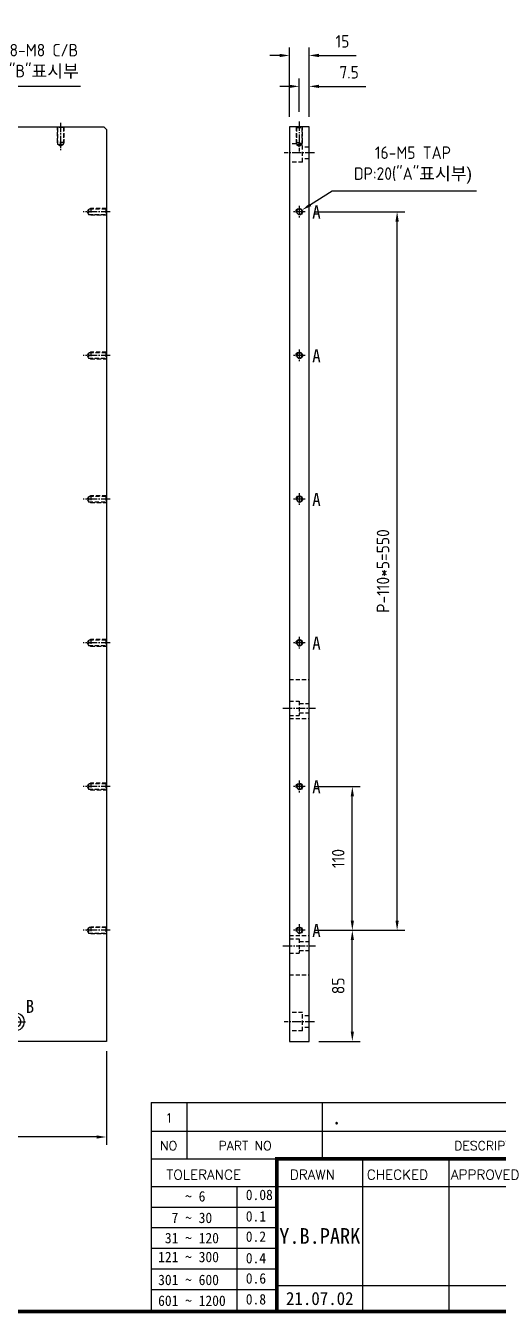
# Model space of a CAD drawing. Header units: millimetres. Extents: x 282 to 14566, y -4134 to 5341.
# Drawn here: x 6271 to 6632, y -1647 to -662 of the extents above; entities that cross this region are included whole.
import ezdxf
from ezdxf.enums import TextEntityAlignment as Align

# ---------------------------------------------------------------- set-up
doc = ezdxf.new("R2010")
doc.units = ezdxf.units.MM
for name, pattern in [('CENTER', [50.8, 31.75, -6.35, 6.35, -6.35]), ('CENTER1', [10, 7, -1, 1, -1]), ('HIDDEN2', [4.7625, 3.175, -1.5875])]:
    doc.linetypes.add(name, pattern=pattern)
doc.layers.add('FORMAT-1', color=7, linetype='Continuous')
doc.styles.add('HAN', font='')
doc.styles.add('RC', font='ROMANC.SHX')
doc.styles.add('RT', font='ROMANT.SHX', dxfattribs={"oblique": 15})
doc.styles.get("Standard").update_dxf_attribs({"font": 'ISOCP.SHX', "bigfont": 'WHGTXT.SHX'})
doc.styles.get('HAN').set_extended_font_data('GulimChe')
doc.dimstyles.new('PS-3', dxfattribs={"dimscale": 3, "dimtxt": 3.2, "dimasz": 2.5, "dimexe": 2, "dimexo": 2.5, "dimgap": 2, "dimtad": 1, "dimtoh": 1, "dimrnd": 0.05, "dimzin": 12, "dimdsep": 46, "dimtxsty": 'Standard', "dimcen": 0, "dimclrt": 2, "dimazin": 3, "dimtfac": 1, "dimtofl": 0, "dimtmove": 0, "dimatfit": 3, "dimfxl": 0, "dimtolj": 1, "dimtzin": 0, "dimarcsym": 0})

# ---------------------------------------------------------------- blocks, each defined once
blk = doc.blocks.new('A$C1D2B0D02')
at = {"color": 1, "linetype": 'CENTER1'}
for p, q in [((-225, 688), (-225, 667.21)), ((-75, 688), (-75, 667.21)), ((75, 688), (75, 667.21)), ((225, 688), (225, 667.21)), ((-150, 656), (-150, 674)), ((0, 656), (0, 674)), ((150, 656), (150, 674)), ((-159, 665), (-141, 665)), ((-9, 665), (9, 665)), ((141, 665), (159, 665)), ((-263, 620), (-242.21, 620)), ((263, 620), (242.21, 620)), ((-263, 510), (-242.21, 510)), ((263, 510), (242.21, 510)), ((-263, 400), (-242.21, 400)), ((263, 400), (242.21, 400)), ((-263, 290), (-242.21, 290)), ((263, 290), (242.21, 290)), ((-263, 180), (-242.21, 180)), ((263, 180), (242.21, 180)), ((-263, 70), (-242.21, 70)), ((263, 70), (242.21, 70)), ((-199, 0), (-181, 0)), ((-190, -9), (-190, 9)), ((-104, 0), (-86, 0)), ((-95, -9), (-95, 9)), ((-9, 0), (9, 0)), ((0, -9), (0, 9)), ((86, 0), (104, 0)), ((95, -9), (95, 9)), ((181, 0), (199, 0)), ((190, -9), (190, 9))]:
    blk.add_line(p, q, dxfattribs=at)
at = {"color": 2, "linetype": 'HIDDEN2'}
for p, q in [((-222.5, 673), (-227.5, 673)), ((-222.93, 671.4), (-227.07, 671.4)), ((-72.5, 673), (-77.5, 673)), ((-72.93, 671.4), (-77.07, 671.4)), ((77.5, 673), (72.5, 673)), ((77.07, 671.4), (72.93, 671.4)), ((227.5, 673), (222.5, 673)), ((227.07, 671.4), (222.93, 671.4)), ((-248, 622.5), (-248, 617.5)), ((-246.4, 622.07), (-246.4, 617.93)), ((246.4, 622.07), (246.4, 617.93)), ((248, 622.5), (248, 617.5)), ((-248, 512.5), (-248, 507.5)), ((248, 512.5), (248, 507.5)), ((-246.4, 512.07), (-246.4, 507.93)), ((246.4, 512.07), (246.4, 507.93)), ((-248, 402.5), (-248, 397.5)), ((-246.4, 402.07), (-246.4, 397.93)), ((246.4, 402.07), (246.4, 397.93)), ((248, 402.5), (248, 397.5)), ((-248, 292.5), (-248, 287.5)), ((-246.4, 292.07), (-246.4, 287.93)), ((246.4, 292.07), (246.4, 287.93)), ((248, 292.5), (248, 287.5)), ((-248, 182.5), (-248, 177.5)), ((-246.4, 182.07), (-246.4, 177.93)), ((246.4, 182.07), (246.4, 177.93)), ((248, 182.5), (248, 177.5)), ((-248, 72.5), (-248, 67.5)), ((-246.4, 72.07), (-246.4, 67.93)), ((246.4, 72.07), (246.4, 67.93)), ((248, 72.5), (248, 67.5))]:
    blk.add_line(p, q, dxfattribs=at)
at = {"color": 1, "linetype": 'CENTER'}
for p, q in [((-45, 232.5), (-45, 247.5)), ((-9, 232.5), (-9, 247.5)), ((9, 232.5), (9, 247.5)), ((45, 232.5), (45, 247.5)), ((-37.5, 240), (-52.5, 240)), ((-1.5, 240), (-16.5, 240)), ((1.5, 240), (16.5, 240)), ((37.5, 240), (52.5, 240)), ((-45, 65.5), (-45, 50.5)), ((-9, 65.5), (-9, 50.5)), ((9, 65.5), (9, 50.5)), ((45, 65.5), (45, 50.5)), ((-37.5, 58), (-52.5, 58)), ((-1.5, 58), (-16.5, 58)), ((1.5, 58), (16.5, 58)), ((37.5, 58), (52.5, 58))]:
    blk.add_line(p, q, dxfattribs=at)
at = {"color": 150}
blk.add_lwpolyline([(-258, 685), (258, 685), (260, 683), (260, -15), (-260, -15), (-260, 683)], close=True, dxfattribs=at)
at = {"color": 2, "linetype": 'HIDDEN2'}
for points in [[(-227.07, 672.25), (-227.5, 673), (-227.5, 685)], [(-222.5, 685), (-222.93, 684.57), (-227.07, 684.57), (-227.5, 685)], [(-222.93, 684.57), (-222.93, 671.4), (-225, 670.21), (-227.07, 671.4), (-227.07, 684.57)], [(-222.5, 685), (-222.5, 673), (-222.93, 672.25)], [(-77.07, 672.25), (-77.5, 673), (-77.5, 685)], [(-72.5, 685), (-72.93, 684.57), (-77.07, 684.57), (-77.5, 685)], [(-72.93, 684.57), (-72.93, 671.4), (-75, 670.21), (-77.07, 671.4), (-77.07, 684.57)], [(-72.5, 685), (-72.5, 673), (-72.93, 672.25)], [(72.93, 672.25), (72.5, 673), (72.5, 685)], [(77.5, 685), (77.07, 684.57), (72.93, 684.57), (72.5, 685)], [(77.07, 684.57), (77.07, 671.4), (75, 670.21), (72.93, 671.4), (72.93, 684.57)], [(77.5, 685), (77.5, 673), (77.07, 672.25)], [(222.93, 672.25), (222.5, 673), (222.5, 685)], [(227.5, 685), (227.07, 684.57), (222.93, 684.57), (222.5, 685)], [(227.07, 684.57), (227.07, 671.4), (225, 670.21), (222.93, 671.4), (222.93, 684.57)], [(227.5, 685), (227.5, 673), (227.07, 672.25)], [(-260, 622.5), (-248, 622.5), (-247.25, 622.07)], [(-260, 622.5), (-259.57, 622.07), (-259.57, 617.93), (-260, 617.5)], [(-259.57, 622.07), (-246.4, 622.07), (-245.21, 620), (-246.4, 617.93), (-259.57, 617.93)], [(259.57, 622.07), (246.4, 622.07), (245.21, 620), (246.4, 617.93), (259.57, 617.93)], [(260, 622.5), (248, 622.5), (247.25, 622.07)], [(260, 622.5), (259.57, 622.07), (259.57, 617.93), (260, 617.5)], [(-247.25, 617.93), (-248, 617.5), (-260, 617.5)], [(247.25, 617.93), (248, 617.5), (260, 617.5)], [(-260, 512.5), (-248, 512.5), (-247.25, 512.07)], [(-260, 512.5), (-259.57, 512.07), (-259.57, 507.93), (-260, 507.5)], [(260, 512.5), (248, 512.5), (247.25, 512.07)], [(260, 512.5), (259.57, 512.07), (259.57, 507.93), (260, 507.5)], [(-247.25, 507.93), (-248, 507.5), (-260, 507.5)], [(-259.57, 512.07), (-246.4, 512.07), (-245.21, 510), (-246.4, 507.93), (-259.57, 507.93)], [(259.57, 512.07), (246.4, 512.07), (245.21, 510), (246.4, 507.93), (259.57, 507.93)], [(247.25, 507.93), (248, 507.5), (260, 507.5)], [(-260, 402.5), (-248, 402.5), (-247.25, 402.07)], [(-260, 402.5), (-259.57, 402.07), (-259.57, 397.93), (-260, 397.5)], [(-247.25, 397.93), (-248, 397.5), (-260, 397.5)], [(-259.57, 402.07), (-246.4, 402.07), (-245.21, 400), (-246.4, 397.93), (-259.57, 397.93)], [(259.57, 402.07), (246.4, 402.07), (245.21, 400), (246.4, 397.93), (259.57, 397.93)], [(260, 402.5), (248, 402.5), (247.25, 402.07)], [(247.25, 397.93), (248, 397.5), (260, 397.5)], [(260, 402.5), (259.57, 402.07), (259.57, 397.93), (260, 397.5)], [(-260, 292.5), (-248, 292.5), (-247.25, 292.07)], [(-260, 292.5), (-259.57, 292.07), (-259.57, 287.93), (-260, 287.5)], [(-247.25, 287.93), (-248, 287.5), (-260, 287.5)], [(-259.57, 292.07), (-246.4, 292.07), (-245.21, 290), (-246.4, 287.93), (-259.57, 287.93)], [(259.57, 292.07), (246.4, 292.07), (245.21, 290), (246.4, 287.93), (259.57, 287.93)], [(260, 292.5), (248, 292.5), (247.25, 292.07)], [(247.25, 287.93), (248, 287.5), (260, 287.5)], [(260, 292.5), (259.57, 292.07), (259.57, 287.93), (260, 287.5)], [(-260, 182.5), (-248, 182.5), (-247.25, 182.07)], [(-260, 182.5), (-259.57, 182.07), (-259.57, 177.93), (-260, 177.5)], [(-247.25, 177.93), (-248, 177.5), (-260, 177.5)], [(-259.57, 182.07), (-246.4, 182.07), (-245.21, 180), (-246.4, 177.93), (-259.57, 177.93)], [(259.57, 182.07), (246.4, 182.07), (245.21, 180), (246.4, 177.93), (259.57, 177.93)], [(260, 182.5), (248, 182.5), (247.25, 182.07)], [(247.25, 177.93), (248, 177.5), (260, 177.5)], [(260, 182.5), (259.57, 182.07), (259.57, 177.93), (260, 177.5)], [(-260, 72.5), (-248, 72.5), (-247.25, 72.07)], [(-260, 72.5), (-259.57, 72.07), (-259.57, 67.93), (-260, 67.5)], [(-259.57, 72.07), (-246.4, 72.07), (-245.21, 70), (-246.4, 67.93), (-259.57, 67.93)], [(259.57, 72.07), (246.4, 72.07), (245.21, 70), (246.4, 67.93), (259.57, 67.93)], [(260, 72.5), (248, 72.5), (247.25, 72.07)], [(260, 72.5), (259.57, 72.07), (259.57, 67.93), (260, 67.5)], [(-247.25, 67.93), (-248, 67.5), (-260, 67.5)], [(247.25, 67.93), (248, 67.5), (260, 67.5)]]:
    blk.add_lwpolyline(points, dxfattribs=at)
at = {"color": 150}
blk.add_lwpolyline([(2, 260), (2, 232), (50, 232, -2.414214), (52.5, 229.5), (52.5, 68.5, -2.414214), (50, 66), (2, 66), (2, 38, -1), (-2, 38), (-2, 66), (-50, 66, -2.414214), (-52.5, 68.5), (-52.5, 229.5, -2.414214), (-50, 232), (-2, 232), (-2, 260, -1)], format="xyb", close=True, dxfattribs=at)
for centre, radius in [((-150, 665), 7), ((0, 665), 7), ((150, 665), 7), ((-150, 665), 4.5), ((0, 665), 4.5), ((150, 665), 4.5), ((-45, 240), 5.5), ((-45, 240), 3.5), ((-9, 240), 5.5), ((-9, 240), 3.5), ((9, 240), 5.5), ((9, 240), 3.5), ((45, 240), 5.5), ((45, 240), 3.5), ((-45, 58), 5.5), ((-45, 58), 3.5), ((-9, 58), 5.5), ((-9, 58), 3.5), ((9, 58), 5.5), ((9, 58), 3.5), ((45, 58), 5.5), ((45, 58), 3.5), ((-190, 0), 7), ((-190, 0), 4.5), ((-95, 0), 7), ((-95, 0), 4.5), ((0, 0), 7), ((0, 0), 4.5), ((95, 0), 7), ((95, 0), 4.5), ((190, 0), 7), ((190, 0), 4.5)]:
    blk.add_circle(centre, radius, dxfattribs=at)
at = {"color": 6, "style": 'HAN'}
for s, p in [('B', (-141.75, 648.45)), ('B', (8.25, 648.45)), ('B', (158.25, 648.45)), ('C', (-42.5, 246.92)), ('C', (-18.59, 247.15)), ('C', (11.5, 246.92)), ('C', (36.69, 246.92)), ('C', (-18.59, 39.22)), ('C', (-42.5, 38.99)), ('C', (11.5, 38.99)), ('C', (36.69, 38.99)), ('B', (-181.75, 6.78)), ('B', (-86.75, 6.78)), ('B', (8.25, 6.78)), ('B', (103.25, 6.78)), ('B', (198.25, 6.78))]:
    blk.add_text(s, height=10, dxfattribs=at).set_placement(p)
blk = doc.blocks.new('*D1289')
at = {"color": 0, "lineweight": -2, "ltscale": 10}
for p, q in [((6241.8, -708.23), (6227.6, -745.47)), ((6312.51, -708.23), (6241.8, -708.23))]:
    blk.add_line(p, q, dxfattribs=at)
at = {"color": 0, "ltscale": 10}
blk.add_solid([(6226.43, -745.03), (6228.77, -745.92), (6224.93, -752.48)], dxfattribs=at)
at = {"layer": 'DEFPOINTS', "color": 0, "ltscale": 10}
for p in [(6224.93, -752.48), (6219.94, -765.56)]:
    blk.add_point(p, dxfattribs=at)
at = {"color": 2, "ltscale": 10, "insert": (6284.6, -688.89), "char_height": 9.6, "attachment_point": 5}
blk.add_mtext('\\A1;8-M8 C/B\\P"B"{\\fGulim|b0|i0|c129|p50;표시부}', dxfattribs=at)
blk = doc.blocks.new('*D1295')
at = {"color": 0, "lineweight": -2, "ltscale": 10}
for p, q in [((5812.44, -1446.52), (5812.44, -1518.21)), ((6332.44, -1446.52), (6332.44, -1518.21)), ((6324.94, -1512.21), (5819.94, -1512.21))]:
    blk.add_line(p, q, dxfattribs=at)
at = {"color": 0, "ltscale": 10}
for points in [[(5819.94, -1510.96), (5819.94, -1513.46), (5812.44, -1512.21)], [(6324.94, -1510.96), (6324.94, -1513.46), (6332.44, -1512.21)]]:
    blk.add_solid(points, dxfattribs=at)
at = {"layer": 'DEFPOINTS', "color": 0, "ltscale": 10}
for p in [(5812.44, -1439.02), (6332.44, -1439.02), (5812.44, -1512.21)]:
    blk.add_point(p, dxfattribs=at)
at = {"color": 2, "ltscale": 10, "insert": (6072.44, -1495.53), "char_height": 9.6, "attachment_point": 5}
blk.add_mtext('\\A1;520\\S 0.0^ -0.3;', dxfattribs=at)
blk = doc.blocks.new('A$C713A1225')
at = {"color": 1, "linetype": 'CENTER1'}
for p, q in [((7.5, 689), (7.5, 666.21)), ((-4, 665), (19, 665)), ((7.5, 624.58), (7.5, 615.42)), ((2.92, 620), (12.08, 620)), ((7.5, 514.58), (7.5, 505.42)), ((2.92, 510), (12.08, 510)), ((7.5, 404.58), (7.5, 395.42)), ((2.92, 400), (12.08, 400)), ((2.92, 290), (12.08, 290)), ((7.5, 294.58), (7.5, 285.42)), ((20, 240), (-5, 240)), ((2.92, 180), (12.08, 180)), ((7.5, 184.58), (7.5, 175.42)), ((2.92, 70), (12.08, 70)), ((7.5, 74.58), (7.5, 65.42)), ((20, 58), (-5, 58)), ((-4, 0), (19, 0))]:
    blk.add_line(p, q, dxfattribs=at)
at = {"color": 2, "linetype": 'HIDDEN2'}
for p, q in [((10, 673), (5, 673)), ((5, 658), (5, 672)), ((5, 672), (15, 672)), ((9.57, 671.4), (5.43, 671.4)), ((0, 669.5), (5, 669.5)), ((0, 660.5), (5, 660.5)), ((5, 658), (15, 658)), ((15, 262), (0, 262)), ((7.5, 243.5), (0, 243.5)), ((15, 245.5), (7.5, 245.5)), ((7.5, 245.5), (7.5, 234.5)), ((7.5, 236.5), (0, 236.5)), ((15, 232), (0, 232)), ((15, 234.5), (7.5, 234.5)), ((15, 66), (0, 66)), ((7.5, 61.5), (0, 61.5)), ((15, 63.5), (7.5, 63.5)), ((7.5, 63.5), (7.5, 52.5)), ((7.5, 54.5), (0, 54.5)), ((15, 52.5), (7.5, 52.5)), ((15, 36), (0, 36)), ((0, 4.5), (5, 4.5)), ((5, -7), (5, 7)), ((5, 7), (15, 7)), ((0, -4.5), (5, -4.5)), ((5, -7), (15, -7))]:
    blk.add_line(p, q, dxfattribs=at)
at = {"color": 150}
blk.add_lwpolyline([(0, 685), (15, 685), (15, -15), (0, -15)], close=True, dxfattribs=at)
at = {"color": 2, "linetype": 'HIDDEN2'}
for points in [[(5.43, 672.25), (5, 673), (5, 685)], [(10, 685), (9.57, 684.57), (5.43, 684.57), (5, 685)], [(9.57, 684.57), (9.57, 671.4), (7.5, 670.21), (5.43, 671.4), (5.43, 684.57)], [(10, 685), (10, 673), (9.57, 672.25)]]:
    blk.add_lwpolyline(points, dxfattribs=at)
at = {"color": 3}
for centre in [(7.5, 620), (7.5, 510), (7.5, 400), (7.5, 290), (7.5, 180), (7.5, 70)]:
    blk.add_circle(centre, 2.1, dxfattribs=at)
for centre in [(7.5, 620), (7.5, 510), (7.5, 400), (7.5, 290), (7.5, 180), (7.5, 70)]:
    blk.add_arc(centre, 2.5, 344.96598, 284.59097)
at = {"color": 2, "style": 'HAN'}
for p in [(-8.85, 614.77), (-8.85, 504.77), (-8.85, 394.77), (-8.85, 284.77), (-8.85, 174.77), (-8.85, 64.77)]:
    blk.add_text('A', height=10, dxfattribs=at).set_placement(p)
blk = doc.blocks.new('*D1306')
at = {"color": 0, "lineweight": -2, "ltscale": 10}
for p, q in [((6492.1, -1354.02), (6526.59, -1354.02)), ((6520.59, -1431.52), (6520.59, -1361.52)), ((6495.03, -1439.02), (6526.59, -1439.02))]:
    blk.add_line(p, q, dxfattribs=at)
at = {"color": 0, "ltscale": 10}
for points in [[(6519.34, -1361.52), (6521.84, -1361.52), (6520.59, -1354.02)], [(6519.34, -1431.52), (6521.84, -1431.52), (6520.59, -1439.02)]]:
    blk.add_solid(points, dxfattribs=at)
at = {"layer": 'DEFPOINTS', "color": 0, "ltscale": 10}
for p in [(6484.6, -1354.02), (6520.59, -1354.02), (6487.53, -1439.02)]:
    blk.add_point(p, dxfattribs=at)
at = {"color": 2, "ltscale": 10, "insert": (6509.79, -1396.52), "char_height": 9.6, "attachment_point": 5, "rotation": 90}
blk.add_mtext('\\A1;85', dxfattribs=at)
blk = doc.blocks.new('*D1307')
at = {"color": 0, "lineweight": -2, "ltscale": 10}
for p, q in [((6492.1, -1244.02), (6526.59, -1244.02)), ((6520.59, -1346.52), (6520.59, -1251.52)), ((6492.1, -1354.02), (6526.59, -1354.02))]:
    blk.add_line(p, q, dxfattribs=at)
at = {"color": 0, "ltscale": 10}
for points in [[(6519.34, -1251.52), (6521.84, -1251.52), (6520.59, -1244.02)], [(6519.34, -1346.52), (6521.84, -1346.52), (6520.59, -1354.02)]]:
    blk.add_solid(points, dxfattribs=at)
at = {"layer": 'DEFPOINTS', "color": 0, "ltscale": 10}
for p in [(6484.6, -1244.02), (6520.59, -1244.02), (6484.6, -1354.02)]:
    blk.add_point(p, dxfattribs=at)
at = {"color": 2, "ltscale": 10, "insert": (6509.79, -1299.02), "char_height": 9.6, "attachment_point": 5, "rotation": 90}
blk.add_mtext('\\A1;110', dxfattribs=at)
blk = doc.blocks.new('*D1308')
at = {"color": 0, "lineweight": -2, "ltscale": 10}
for p, q in [((6492.1, -804.02), (6560.87, -804.02)), ((6554.87, -1346.52), (6554.87, -811.52)), ((6492.1, -1354.02), (6560.87, -1354.02))]:
    blk.add_line(p, q, dxfattribs=at)
at = {"color": 0, "ltscale": 10}
for points in [[(6553.62, -811.52), (6556.12, -811.52), (6554.87, -804.02)], [(6553.62, -1346.52), (6556.12, -1346.52), (6554.87, -1354.02)]]:
    blk.add_solid(points, dxfattribs=at)
at = {"layer": 'DEFPOINTS', "color": 0, "ltscale": 10}
for p in [(6484.6, -804.02), (6554.87, -804.02), (6484.6, -1354.02)]:
    blk.add_point(p, dxfattribs=at)
at = {"color": 2, "ltscale": 10, "insert": (6544.07, -1079.02), "char_height": 9.6, "attachment_point": 5, "rotation": 90}
blk.add_mtext('\\A1;P-110*5=550', dxfattribs=at)
blk = doc.blocks.new('*D1309')
at = {"color": 0, "lineweight": -2, "ltscale": 10}
for p, q in [((6472.53, -708.08), (6465.03, -708.08)), ((6480.03, -727.52), (6480.03, -702.08)), ((6487.53, -731.52), (6487.53, -702.08)), ((6495.03, -708.08), (6531.04, -708.08))]:
    blk.add_line(p, q, dxfattribs=at)
at = {"color": 0, "ltscale": 10}
for points in [[(6472.53, -706.83), (6472.53, -709.33), (6480.03, -708.08)], [(6495.03, -706.83), (6495.03, -709.33), (6487.53, -708.08)]]:
    blk.add_solid(points, dxfattribs=at)
at = {"layer": 'DEFPOINTS', "color": 0, "ltscale": 10}
for p in [(6480.03, -708.08), (6480.03, -735.02), (6487.53, -739.02)]:
    blk.add_point(p, dxfattribs=at)
at = {"color": 2, "ltscale": 10, "insert": (6518.13, -697.28), "char_height": 9.6, "attachment_point": 5}
blk.add_mtext('\\A1;7.5', dxfattribs=at)
blk = doc.blocks.new('*D1310')
at = {"color": 0, "lineweight": -2, "ltscale": 10}
for p, q in [((6472.53, -731.52), (6472.53, -678.42)), ((6487.53, -731.52), (6487.53, -678.42)), ((6465.03, -684.42), (6457.53, -684.42)), ((6495.03, -684.42), (6523.56, -684.42))]:
    blk.add_line(p, q, dxfattribs=at)
at = {"color": 0, "ltscale": 10}
for points in [[(6465.03, -683.17), (6465.03, -685.67), (6472.53, -684.42)], [(6495.03, -683.17), (6495.03, -685.67), (6487.53, -684.42)]]:
    blk.add_solid(points, dxfattribs=at)
at = {"layer": 'DEFPOINTS', "color": 0, "ltscale": 10}
for p in [(6487.53, -684.42), (6472.53, -739.02), (6487.53, -739.02)]:
    blk.add_point(p, dxfattribs=at)
at = {"color": 2, "ltscale": 10, "insert": (6513.04, -673.62), "char_height": 9.6, "attachment_point": 5}
blk.add_mtext('\\A1;15', dxfattribs=at)
blk = doc.blocks.new('*D1311')
at = {"color": 0, "lineweight": -2, "ltscale": 10}
for p, q in [((6505.15, -788.32), (6488.51, -798.72)), ((6615.48, -788.32), (6505.15, -788.32))]:
    blk.add_line(p, q, dxfattribs=at)
at = {"color": 0, "ltscale": 10}
blk.add_solid([(6487.84, -797.66), (6489.17, -799.78), (6482.15, -802.69)], dxfattribs=at)
at = {"layer": 'DEFPOINTS', "color": 0, "ltscale": 10}
for p in [(6477.91, -805.34), (6482.15, -802.69)]:
    blk.add_point(p, dxfattribs=at)
at = {"color": 2, "ltscale": 10, "insert": (6566.96, -768.28), "char_height": 9.6, "attachment_point": 5}
blk.add_mtext('\\A1;16-M5 TAP\\PDP:20("A"{\\fGulim|b0|i0|c129|p50;표시부)}', dxfattribs=at)
blk = doc.blocks.new('format-3')
at = {"color": 180}
for p, q in [((228.5, 39.49), (228.5, 5)), ((228.5, 39.49), (414.5, 39.49)), ((235.29, 39.49), (235.29, 34.21)), ((261.24, 34.21), (261.24, 39.49)), ((228.5, 34.21), (252.48, 34.21)), ((268.96, 5), (268.96, 34.21)), ((285.45, 5), (285.45, 34.21)), ((228.5, 28.93), (252.48, 28.93)), ((244.89, 5.23), (244.89, 28.93)), ((252.48, 28.93), (414.5, 28.93)), ((228.5, 24.98), (252.48, 24.98)), ((228.5, 21.03), (252.48, 21.03)), ((228.5, 17.08), (252.48, 17.08)), ((228.5, 13.13), (252.48, 13.13)), ((252.48, 9.95), (301.94, 9.95)), ((228.5, 9.18), (252.48, 9.18))]:
    blk.add_line(p, q, dxfattribs=at)
at = {"const_width": 0.7}
blk.add_lwpolyline([(252.48, 5), (252.48, 34.21), (414.5, 34.21)], dxfattribs=at)
at = {"layer": 'FORMAT-1', "const_width": 0.7}
blk.add_lwpolyline([(13, 5), (13, 286.3), (414.5, 286.3), (414.5, 5)], close=True, dxfattribs=at)
at = {"color": 2}
for s, height, style, p in [('NO', 1.742, 'RC', (230.16, 35.83)), ('PART NO', 1.742, 'RC', (241.36, 35.83)), ('DESCRIPTION', 1.7424, 'RC', (286.43, 35.83)), (' TOLERANCE', 1.9, 'RC', (230.11, 30.22)), ('DRAWN', 1.9, 'RC', (255, 30.22)), ('CHECKED', 1.9, 'RC', (269.71, 30.22)), ('APPROVED', 1.9, 'RC', (285.8, 30.22)), ('    ~ 6', 2, 'HAN', (229.8, 26.03)), ('0.08', 2, 'HAN', (246.57, 26.31)), ('  7 ~ 30', 2, 'HAN', (229.8, 21.91)), ('0.1', 2, 'HAN', (246.57, 22.2)), (' 31 ~ 120', 2, 'HAN', (229.8, 18.04)), ('0.2', 2, 'HAN', (246.57, 18.32)), ('121 ~ 300', 2, 'HAN', (229.8, 14.42)), ('0.4', 2, 'HAN', (246.57, 14.2)), ('301 ~ 600', 2, 'HAN', (229.8, 10.04)), ('0.6', 2, 'HAN', (246.57, 10.32)), ('601 ~ 1200', 2, 'HAN', (229.8, 6.05)), ('0.8', 2, 'HAN', (246.57, 6.33))]:
    blk.add_text(s, height=height, dxfattribs=dict(at, style=style)).set_placement(p)
at = {"style": 'HAN'}
for tag, height, p in [('MODEL-NAME', 3, (386.1, 31.53)), ('SCALE', 2.7, (320.81, 26.29)), ('PART-NAME', 3, (386.1, 26.29)), ('PART-NO', 3, (386.1, 21.01)), ('DRA-BY', 3, (260.72, 19.44)), ('CH-BY', 3, (277.21, 19.44)), ('APP-BY', 3, (293.7, 19.44)), ('관련업체', 3, (333.52, 9.26)), ('DRA-DATE', 2.5, (260.72, 7.47)), ('CH-DATE', 2.5, (277.21, 7.47)), ('APP-DATE', 2.5, (293.7, 7.47))]:
    blk.add_attdef(tag, text='', height=height, dxfattribs=at).set_placement(p, align=Align.MIDDLE_CENTER)
blk = doc.blocks.new('no3')
at = {"color": 180}
for p, q in [((0, 5.5), (0, 0)), ((0, 5.5), (186, 5.5)), ((6.79, 5.5), (6.79, 0)), ((32.74, 0.11), (32.74, 5.5)), ((98.4, 5.5), (98.4, 0)), ((127.61, 5.5), (127.61, 0)), ((134.43, 5.5), (134.43, 0)), ((155.98, 5.5), (155.98, 0))]:
    blk.add_line(p, q, dxfattribs=at)
at = {"color": 2, "style": 'RT', "oblique": 15}
blk.add_attdef('NO', text='', height=1.74, dxfattribs=at).set_placement((3.38, 2.51), align=Align.MIDDLE_CENTER)
at = {"color": 2, "style": 'HAN'}
for tag, p in [('PART-NO', (19.76, 2.75)), ('MATERIAL', (111.38, 2.75)), ("Q'TY", (131.02, 2.75)), ('COLOR/FINISH', (145.2, 2.75)), ('REMARK', (170.76, 2.75))]:
    blk.add_attdef(tag, text='', height=2.9, dxfattribs=at).set_placement(p, align=Align.MIDDLE_CENTER)
blk.add_attdef('DESCRIPTION', text='', height=2.9, dxfattribs=at).set_placement((34.51, 2.75), align=Align.MIDDLE_LEFT)

msp = doc.modelspace()

# ---------------------------------------------------------------- block references
ref = msp.add_blockref('format-3', (5452.813, -1665.713), dxfattribs=dict(xscale=4, yscale=4, zscale=4))
ref.add_attrib('DRA-DATE', '21.07.02', dxfattribs={"height": 10, "style": 'HAN'}).set_placement((6495.693, -1635.813), align=Align.MIDDLE_CENTER)
ref.add_attrib('DRA-BY', 'Y.B.PARK', dxfattribs={"height": 12, "style": 'HAN'}).set_placement((6495.693, -1587.945), align=Align.MIDDLE_CENTER)
msp.add_blockref('A$C1D2B0D02', (6072.436, -1424.019))
at = {"xscale": -1}
msp.add_blockref('A$C713A1225', (6487.525, -1424.019), dxfattribs=at)
ref = msp.add_blockref('no3', (6366.813, -1507.737), dxfattribs=dict(xscale=4, yscale=4, zscale=4))
ref.add_attrib("Q'TY", '.', dxfattribs={"color": 2, "height": 11.6, "style": 'HAN'}).set_placement((6890.895, -1496.737), align=Align.MIDDLE_CENTER)
ref.add_attrib('MATERIAL', '.', dxfattribs={"color": 2, "height": 11.6, "style": 'HAN'}).set_placement((6812.314, -1496.737), align=Align.MIDDLE_CENTER)
ref.add_attrib('DESCRIPTION', '.', dxfattribs={"color": 2, "height": 11.6, "style": 'HAN'}).set_placement((6504.846, -1496.737), align=Align.MIDDLE_LEFT)
ref.add_attrib('NO', '1', dxfattribs={"color": 2, "height": 6.96, "style": 'RT'}).set_placement((6380.351, -1497.709), align=Align.MIDDLE_CENTER)

# ---------------------------------------------------------------- dimensions: what is measured, and where the dimension line sits
at = {"ltscale": 10}
for p1, p2, text, picture, middle in [((6219.942, -765.56), (6224.93, -752.478), '8-M8 C/B\\P"B"{\\fGulim|b0|i0|c129|p50;표시부}', '*D1289', (6284.601, -708.235)), ((6477.905, -805.344), (6482.146, -802.694), '16-M5 TAP\\PDP:20("A"{\\fGulim|b0|i0|c129|p50;표시부)}', '*D1311', (6566.956, -788.322))]:
    dim = msp.add_diameter_dim_2p(p1=p1, p2=p2, text=text, dimstyle='PS-3', dxfattribs=at)
    dim.commit()
    dim.dimension.update_dxf_attribs({"geometry": picture, "text_midpoint": middle, "dimtype": 163})
for base, p1, p2, angle, picture, middle in [((6487.525, -684.419), (6472.525, -739.019), (6487.525, -739.019), 180, '*D1310', (6513.044, -673.619)), ((6520.592, -1354.019), (6487.525, -1439.019), (6484.603, -1354.019), 90, '*D1306', (6509.792, -1396.519))]:
    dim = msp.add_linear_dim(base=base, p1=p1, p2=p2, angle=angle, dimstyle='PS-3', dxfattribs=at)
    dim.commit()
    dim.dimension.update_dxf_attribs({"geometry": picture, "text_midpoint": middle})
dim = msp.add_linear_dim(base=(6480.025, -708.076), p1=(6487.525, -739.019), p2=(6480.025, -735.019), angle=180, dimstyle='PS-3', dxfattribs=at)
dim.commit()
dim.dimension.update_dxf_attribs({"geometry": '*D1309', "text_midpoint": (6518.125, -708.076), "dimtype": 160})
dim = msp.add_linear_dim(base=(6554.868, -804.019), p1=(6484.603, -1354.019), p2=(6484.603, -804.019), angle=90, text='P-110*5=<>', dimstyle='PS-3', dxfattribs=at)
dim.commit()
dim.dimension.update_dxf_attribs({"geometry": '*D1308', "text_midpoint": (6544.068, -1079.019)})
dim = msp.add_linear_dim(base=(6520.592, -1244.019), p1=(6484.603, -1354.019), p2=(6484.603, -1244.019), angle=90, dimstyle='PS-3', override={"dimtmove": 1}, dxfattribs=at)
dim.commit()
dim.dimension.update_dxf_attribs({"geometry": '*D1307', "text_midpoint": (6509.792, -1299.019)})
dim = msp.add_linear_dim(base=(5812.436, -1512.209), p1=(6332.436, -1439.019), p2=(5812.436, -1439.019), dimstyle='PS-3', override={"dimtol": 1, "dimtm": 0.3, "dimtdec": 1}, dxfattribs=at)
dim.commit()
dim.dimension.update_dxf_attribs({"geometry": '*D1295', "text_midpoint": (6072.436, -1495.526)})

doc.saveas('drawing.dxf')
